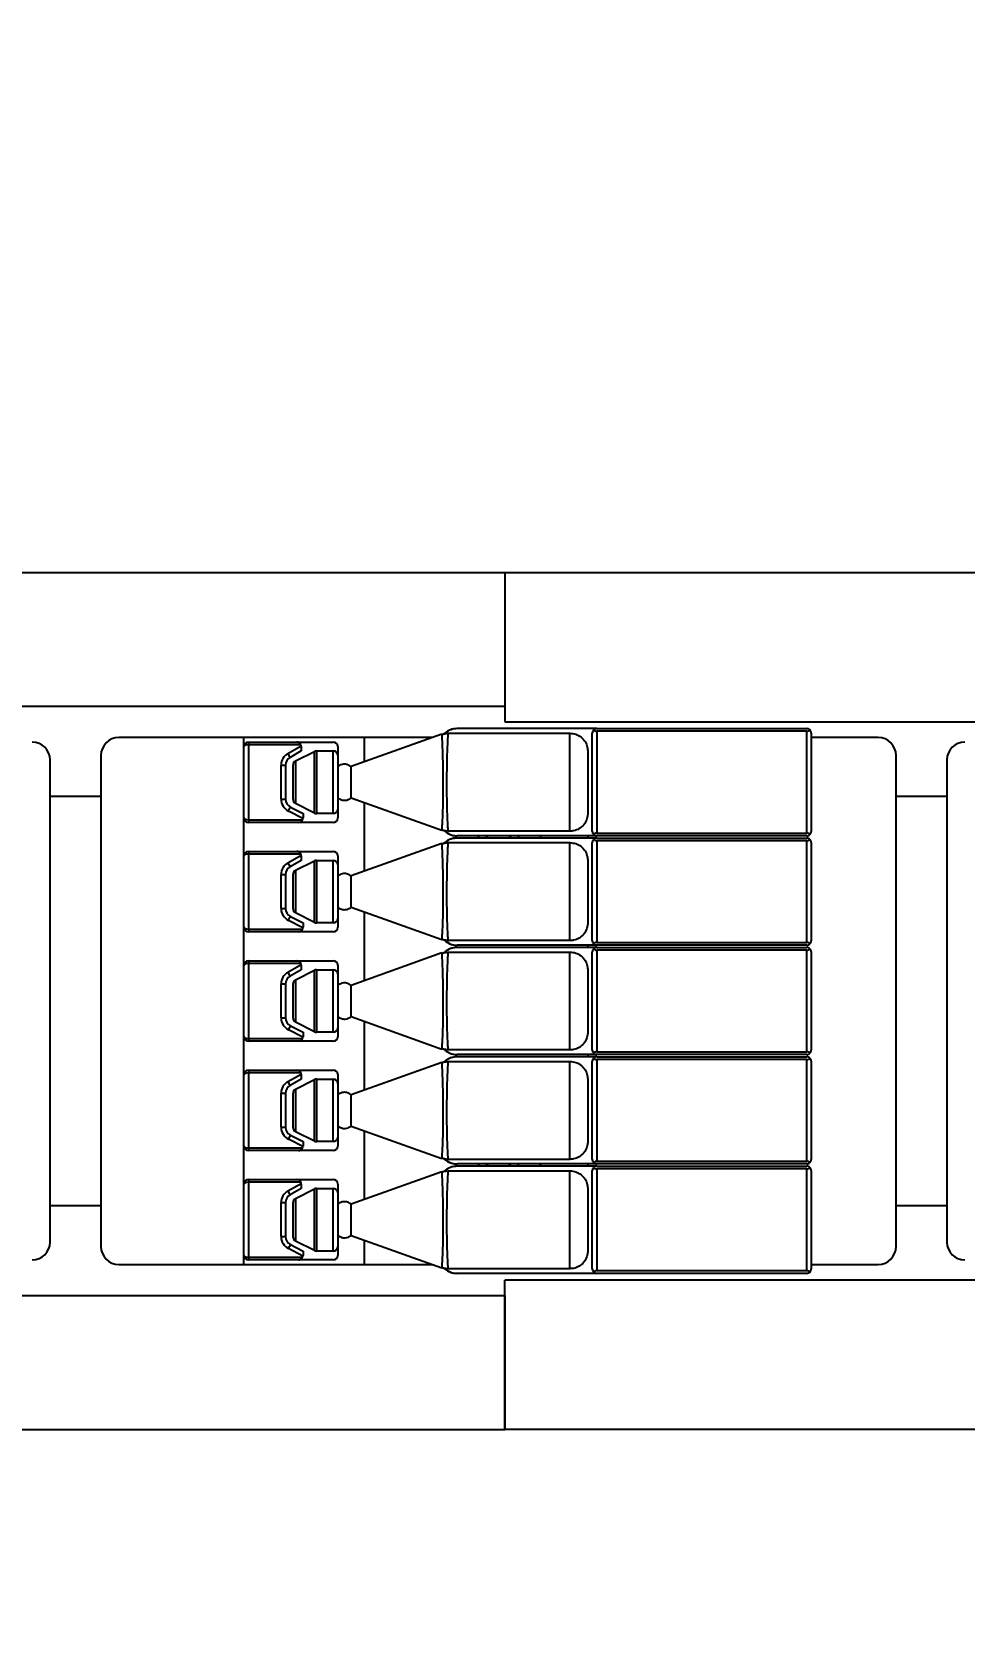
# Model space of a CAD drawing. Header units: millimetres. Extents: x 10 to 584, y 10 to 410.
# Drawn here: x 148.98 to 155.94, y 74.02 to 86.03 of the extents above; entities that cross this region are included whole.
import ezdxf

# ---------------------------------------------------------------- set-up
doc = ezdxf.new("R2010")
doc.units = ezdxf.units.MM
doc.layers.add('2', color=1, linetype='Continuous')
doc.styles.add('SLDTEXTSTYLE0', font='TXT', dxfattribs={"width": 0.7})
doc.dimstyles.new('SLDDIMSTYLE0', dxfattribs={"dimtxt": 3.5, "dimasz": 3.5, "dimexe": 0, "dimexo": 0.0625, "dimgap": 0.875, "dimtad": 1, "dimlfac": 15, "dimrnd": 1e-09, "dimzin": 12, "dimdsep": 46, "dimtxsty": 'SLDTEXTSTYLE0', "dimsah": 1, "dimcen": 0.09, "dimadec": 0, "dimazin": 3, "dimtfac": 1, "dimtofl": 0, "dimtmove": 0, "dimatfit": 3, "dimfxl": 0, "dimfrac": 2, "dimtolj": 1, "dimtzin": 12, "dimarcsym": 0})

# ---------------------------------------------------------------- blocks, each defined once
blk = doc.blocks.new('_D_4')
at = {"layer": '2', "color": 1}
for p, q in [((60.502, 83.127), (60.502, 126.127)), ((360.502, 85.627), (360.502, 126.127)), ((360.502, 125.127), (60.502, 125.127))]:
    blk.add_line(p, q, dxfattribs=at)
for points in [[(60.502, 125.127), (64.002, 124.588), (64.002, 125.665)], [(360.502, 125.127), (357.002, 125.665), (357.002, 124.588)]]:
    blk.add_solid(points, dxfattribs=at)
at = {"layer": '2', "color": 1, "insert": (204.071, 129.638), "char_height": 3.5, "attachment_point": 1, "style": 'SLDTEXTSTYLE0'}
blk.add_mtext('4500', dxfattribs=at)
blk = doc.blocks.new('_D_5')
at = {"layer": '2', "color": 1}
for p, q in [((167.935, 97.06), (43.502, 97.06)), ((44.502, 97.06), (44.502, 62.393)), ((167.502, 62.393), (43.502, 62.393))]:
    blk.add_line(p, q, dxfattribs=at)
for points in [[(44.502, 97.06), (43.963, 93.56), (45.04, 93.56)], [(44.502, 62.393), (45.04, 65.893), (43.963, 65.893)]]:
    blk.add_solid(points, dxfattribs=at)
at = {"layer": '2', "color": 1, "insert": (39.99, 75.359), "char_height": 3.5, "attachment_point": 1, "rotation": 90, "style": 'SLDTEXTSTYLE0'}
blk.add_mtext('520', dxfattribs=at)

msp = doc.modelspace()

# ---------------------------------------------------------------- linework, layer by layer
at = {"color": 7, "linetype": 'Continuous', "lineweight": 25}
for p, q in [((119.69659, 81.99332), (152.50182, 81.99332)), ((152.50182, 81.99332), (152.50182, 80.99332)), ((152.50182, 81.99332), (152.50182, 80.87665)), ((152.50182, 81.99332), (160.69055, 81.99332)), ((119.69659, 80.99332), (152.50182, 80.99332)), ((152.03328, 80.78535), (151.35561, 80.54332)), ((152.03373, 80.78422), (152.07886, 80.79214)), ((152.03373, 80.78422), (152.05561, 80.79214)), ((152.05561, 80.79332), (152.05561, 80.79214)), ((152.07886, 80.79214), (152.98894, 80.79214)), ((153.18894, 80.82665), (152.14679, 80.82665)), ((152.50182, 80.87665), (160.89055, 80.87665)), ((153.15561, 80.05998), (153.15561, 80.79332)), ((153.18894, 80.82665), (154.7556, 80.82665)), ((153.18894, 80.80665), (153.18894, 80.04665)), ((154.7556, 80.80665), (153.18894, 80.80665)), ((154.7556, 80.04665), (154.7556, 80.80665)), ((154.78894, 80.79332), (154.78894, 80.05998)), ((150.5556, 80.75998), (149.62227, 80.75998)), ((150.5556, 76.82665), (150.5556, 80.75998)), ((151.4556, 80.75998), (150.5556, 80.75998)), ((150.58893, 80.72665), (150.58893, 80.70665)), ((150.58893, 80.72665), (150.95036, 80.72665)), ((150.58893, 80.70665), (150.58893, 80.14665)), ((150.98091, 80.70665), (150.58893, 80.70665)), ((150.88368, 80.64147), (150.98334, 80.69813)), ((150.95036, 80.72665), (151.22227, 80.72665)), ((150.98369, 80.69332), (150.98334, 80.69813)), ((150.98369, 80.69332), (150.98369, 80.65998)), ((151.2556, 80.69332), (151.2556, 80.62665)), ((151.4556, 80.57903), (151.4556, 80.75998)), ((151.96227, 80.75998), (151.4556, 80.75998)), ((155.28894, 80.75998), (154.78894, 80.75998)), ((149.10894, 76.99332), (149.10894, 80.59332)), ((149.48894, 80.62665), (149.48894, 76.95998)), ((150.83311, 80.30075), (150.83311, 80.55453)), ((150.83311, 80.55453), (150.86644, 80.55453)), ((150.86644, 80.55453), (150.86644, 80.30075)), ((150.98369, 80.65998), (150.90015, 80.61249)), ((150.92228, 80.29725), (150.92228, 80.55605)), ((150.9407, 80.58586), (151.0819, 80.65647)), ((150.9407, 80.58586), (150.9407, 80.26744)), ((151.0819, 80.19684), (151.0819, 80.65647)), ((151.09681, 80.65998), (151.09681, 80.19332)), ((151.09681, 80.65998), (151.22227, 80.65998)), ((151.22227, 80.19332), (151.22227, 80.65998)), ((151.2556, 80.62665), (151.2556, 80.22665)), ((155.42228, 76.95998), (155.42228, 80.62665)), ((155.80227, 80.59332), (155.80227, 76.99332)), ((149.10894, 80.32332), (149.48894, 80.32332)), ((150.83311, 80.30075), (150.86644, 80.30075)), ((151.35561, 80.30998), (152.03328, 80.06796)), ((155.42228, 80.32332), (155.80227, 80.32332)), ((150.99646, 80.15599), (150.88755, 80.21174)), ((150.90273, 80.24141), (150.99669, 80.19332)), ((151.0819, 80.19684), (150.9407, 80.26744)), ((150.99669, 80.19332), (150.99669, 80.15998)), ((151.22227, 80.19332), (151.09681, 80.19332)), ((151.2556, 80.22665), (151.2556, 80.15998)), ((151.4556, 79.76236), (151.4556, 80.27427)), ((150.58893, 80.14665), (150.99391, 80.14665)), ((150.58893, 80.14665), (150.58893, 80.12665)), ((150.96336, 80.12665), (150.58893, 80.12665)), ((151.22227, 80.12665), (150.96336, 80.12665)), ((150.99646, 80.15599), (150.99669, 80.15998)), ((152.07873, 80.06116), (152.03382, 80.06899)), ((152.05561, 80.06116), (152.03382, 80.06899)), ((152.98894, 80.06116), (152.07873, 80.06116)), ((152.03328, 79.96868), (151.35561, 79.72665)), ((152.03373, 79.96755), (152.07886, 79.97547)), ((152.03373, 79.96755), (152.05561, 79.97547)), ((152.05561, 79.97665), (152.05561, 79.97547)), ((152.07886, 79.97547), (152.98894, 79.97547)), ((152.13758, 80.02679), (152.14335, 80.00998)), ((153.18894, 80.02665), (152.14679, 80.02665)), ((153.18894, 80.00999), (152.14679, 80.00999)), ((152.30195, 80.02665), (152.31419, 80.00999)), ((152.35763, 80.02665), (152.37822, 80.00999)), ((152.53299, 80.00999), (152.55358, 80.02665)), ((152.59702, 80.00999), (152.60926, 80.02665)), ((152.76786, 80.00999), (152.77359, 80.02665)), ((153.12228, 80.02665), (153.12228, 80.00999)), ((153.15561, 79.24332), (153.15561, 79.97665)), ((153.18894, 80.04665), (154.7556, 80.04665)), ((154.7556, 80.02665), (153.18894, 80.02665)), ((153.18894, 80.00999), (154.7556, 80.00999)), ((154.7556, 79.98998), (153.18894, 79.98998)), ((153.18894, 79.98998), (153.18894, 79.22998)), ((154.7556, 79.22998), (154.7556, 79.98998)), ((154.78894, 79.97665), (154.78894, 79.24332)), ((150.58893, 79.90999), (150.58893, 79.88999)), ((150.58893, 79.90999), (150.95036, 79.90999)), ((150.98091, 79.88999), (150.58893, 79.88999)), ((150.58893, 79.88999), (150.58893, 79.32998)), ((150.88368, 79.8248), (150.98334, 79.88146)), ((150.88368, 79.8248), (150.90015, 79.79582)), ((150.98369, 79.84332), (150.90015, 79.79582)), ((150.9407, 79.7692), (151.0819, 79.8398)), ((150.95036, 79.90999), (151.22227, 79.90999)), ((150.98369, 79.87665), (150.98334, 79.88146)), ((150.98369, 79.87665), (150.98369, 79.84332)), ((151.0819, 79.38017), (151.0819, 79.8398)), ((151.09681, 79.84332), (151.09681, 79.37665)), ((151.09681, 79.84332), (151.22227, 79.84332)), ((151.22227, 79.37665), (151.22227, 79.84332)), ((151.2556, 79.87665), (151.2556, 79.80998)), ((150.83311, 79.48409), (150.83311, 79.73787)), ((150.83311, 79.73787), (150.86644, 79.73787)), ((150.86644, 79.73787), (150.86644, 79.48409)), ((150.92228, 79.48059), (150.92228, 79.73938)), ((150.9407, 79.7692), (150.9407, 79.45077)), ((151.2556, 79.80998), (151.2556, 79.40999)), ((150.83311, 79.48409), (150.86644, 79.48409)), ((151.35561, 79.49332), (152.03328, 79.25129)), ((150.99646, 79.33933), (150.88755, 79.39507)), ((150.90273, 79.42474), (150.99669, 79.37665)), ((151.0819, 79.38017), (150.9407, 79.45077)), ((150.99646, 79.33933), (150.99669, 79.34332)), ((150.99669, 79.37665), (150.99669, 79.34332)), ((151.22227, 79.37665), (151.09681, 79.37665)), ((151.2556, 79.40999), (151.2556, 79.34332)), ((151.4556, 78.9457), (151.4556, 79.4576)), ((150.58893, 79.32998), (150.99391, 79.32998)), ((150.58893, 79.32998), (150.58893, 79.30999)), ((150.96336, 79.30999), (150.58893, 79.30999)), ((151.22227, 79.30999), (150.96336, 79.30999)), ((152.07873, 79.24449), (152.03382, 79.25233)), ((152.05561, 79.24449), (152.03382, 79.25233)), ((152.98894, 79.24449), (152.07873, 79.24449)), ((153.18894, 79.22998), (154.7556, 79.22998)), ((152.03328, 79.15201), (151.35561, 78.90998)), ((152.03373, 79.15088), (152.07886, 79.15881)), ((152.03373, 79.15088), (152.05561, 79.15881)), ((152.05561, 79.15998), (152.05561, 79.15881)), ((152.07886, 79.15881), (152.98894, 79.15881)), ((153.18894, 79.20998), (152.14679, 79.20998)), ((153.18894, 79.19332), (152.14679, 79.19332)), ((153.12228, 79.20998), (153.12228, 79.19332)), ((153.15561, 78.42665), (153.15561, 79.15998)), ((154.7556, 79.20998), (153.18894, 79.20998)), ((153.18894, 79.19332), (154.7556, 79.19332)), ((153.18894, 79.17332), (153.18894, 78.41332)), ((154.7556, 79.17332), (153.18894, 79.17332)), ((154.7556, 78.41332), (154.7556, 79.17332)), ((154.78894, 79.15998), (154.78894, 78.42665)), ((150.58893, 79.09332), (150.58893, 79.07332)), ((150.58893, 79.09332), (150.95036, 79.09332)), ((150.98091, 79.07332), (150.58893, 79.07332)), ((150.58893, 79.07332), (150.58893, 78.51332)), ((150.88368, 79.00813), (150.98334, 79.0648)), ((150.98369, 79.02665), (150.90015, 78.97916)), ((150.9407, 78.95253), (151.0819, 79.02313)), ((150.95036, 79.09332), (151.22227, 79.09332)), ((150.98369, 79.05998), (150.98334, 79.0648)), ((150.98369, 79.05998), (150.98369, 79.02665)), ((151.0819, 78.5635), (151.0819, 79.02313)), ((151.09681, 79.02665), (151.09681, 78.55998)), ((151.09681, 79.02665), (151.22227, 79.02665)), ((151.22227, 78.55998), (151.22227, 79.02665)), ((151.2556, 79.05998), (151.2556, 78.99332)), ((151.2556, 78.99332), (151.2556, 78.59332)), ((150.83311, 78.66742), (150.83311, 78.9212)), ((150.83311, 78.9212), (150.86644, 78.9212)), ((150.86644, 78.9212), (150.86644, 78.66742)), ((150.92228, 78.66392), (150.92228, 78.92272)), ((150.9407, 78.95253), (150.9407, 78.6341)), ((150.83311, 78.66742), (150.86644, 78.66742)), ((151.0819, 78.5635), (150.9407, 78.6341)), ((151.35561, 78.67665), (152.03328, 78.43462)), ((151.4556, 78.12903), (151.4556, 78.64093)), ((150.58893, 78.51332), (150.99391, 78.51332)), ((150.58893, 78.51332), (150.58893, 78.49332)), ((150.99646, 78.52266), (150.88755, 78.5784)), ((150.90273, 78.60808), (150.99669, 78.55998)), ((150.99646, 78.52266), (150.99669, 78.52665)), ((150.99669, 78.55998), (150.99669, 78.52665)), ((151.22227, 78.55998), (151.09681, 78.55998)), ((151.2556, 78.59332), (151.2556, 78.52665)), ((150.96336, 78.49332), (150.58893, 78.49332)), ((151.22227, 78.49332), (150.96336, 78.49332)), ((152.07873, 78.42782), (152.03382, 78.43566)), ((152.05561, 78.42782), (152.03382, 78.43566)), ((152.98894, 78.42782), (152.07873, 78.42782)), ((153.18894, 78.39332), (152.14679, 78.39332)), ((153.12228, 78.39332), (153.12228, 78.37665)), ((153.18894, 78.41332), (154.7556, 78.41332)), ((154.7556, 78.39332), (153.18894, 78.39332)), ((150.58893, 78.27665), (150.58893, 78.25665)), ((150.58893, 78.27665), (150.95036, 78.27665)), ((150.95036, 78.27665), (151.22227, 78.27665)), ((152.03328, 78.33535), (151.35561, 78.09332)), ((152.03373, 78.33422), (152.07886, 78.34214)), ((152.03373, 78.33422), (152.05561, 78.34214)), ((152.05561, 78.34332), (152.05561, 78.34214)), ((152.07886, 78.34214), (152.98894, 78.34214)), ((153.18894, 78.37665), (152.14679, 78.37665)), ((153.15561, 77.60999), (153.15561, 78.34332)), ((153.18894, 78.37665), (154.7556, 78.37665)), ((153.18894, 78.35665), (153.18894, 77.59665)), ((154.7556, 78.35665), (153.18894, 78.35665)), ((154.7556, 77.59665), (154.7556, 78.35665)), ((154.78894, 78.34332), (154.78894, 77.60999)), ((150.98091, 78.25665), (150.58893, 78.25665)), ((150.58893, 78.25665), (150.58893, 77.69665)), ((150.88368, 78.19146), (150.98334, 78.24813)), ((150.98369, 78.20999), (150.90015, 78.16249)), ((150.9407, 78.13586), (151.0819, 78.20646)), ((150.98369, 78.24332), (150.98334, 78.24813)), ((150.98369, 78.24332), (150.98369, 78.20999)), ((151.0819, 77.74684), (151.0819, 78.20646)), ((151.09681, 78.20999), (151.09681, 77.74332)), ((151.09681, 78.20999), (151.22227, 78.20999)), ((151.22227, 77.74332), (151.22227, 78.20999)), ((151.2556, 78.24332), (151.2556, 78.17665)), ((151.2556, 78.17665), (151.2556, 77.77665)), ((150.83311, 77.85076), (150.83311, 78.10453)), ((150.83311, 78.10453), (150.86644, 78.10453)), ((150.86644, 78.10453), (150.86644, 77.85076)), ((150.92228, 77.84725), (150.92228, 78.10605)), ((150.9407, 78.13586), (150.9407, 77.81744)), ((150.83311, 77.85076), (150.86644, 77.85076)), ((150.90273, 77.79141), (150.99669, 77.74332)), ((151.0819, 77.74684), (150.9407, 77.81744)), ((151.35561, 77.85998), (152.03328, 77.61796)), ((151.4556, 77.31236), (151.4556, 77.82427)), ((150.58893, 77.69665), (150.99391, 77.69665)), ((150.58893, 77.69665), (150.58893, 77.67665)), ((150.96336, 77.67665), (150.58893, 77.67665)), ((150.99646, 77.706), (150.88755, 77.76173)), ((151.22227, 77.67665), (150.96336, 77.67665)), ((150.99646, 77.706), (150.99669, 77.70999)), ((150.99669, 77.74332), (150.99669, 77.70999)), ((151.22227, 77.74332), (151.09681, 77.74332)), ((151.2556, 77.77665), (151.2556, 77.70999)), ((152.07873, 77.61116), (152.03382, 77.619)), ((152.05561, 77.61116), (152.03382, 77.619)), ((152.98894, 77.61116), (152.07873, 77.61116)), ((153.18894, 77.57665), (152.14679, 77.57665)), ((153.18894, 77.55998), (152.14679, 77.55998)), ((152.37822, 77.57665), (152.35763, 77.55998)), ((152.55358, 77.55998), (152.53299, 77.57665)), ((153.12228, 77.57665), (153.12228, 77.55998)), ((153.18894, 77.59665), (154.7556, 77.59665)), ((154.7556, 77.57665), (153.18894, 77.57665)), ((153.18894, 77.55998), (154.7556, 77.55998)), ((154.7556, 77.53999), (153.18894, 77.53999)), ((153.18894, 77.53999), (153.18894, 76.77998)), ((154.7556, 76.77998), (154.7556, 77.53999)), ((150.58893, 77.45998), (150.58893, 77.43998)), ((150.58893, 77.45998), (150.95036, 77.45998)), ((150.98091, 77.43998), (150.58893, 77.43998)), ((150.58893, 77.43998), (150.58893, 76.87998)), ((150.88368, 77.3748), (150.98334, 77.43146)), ((150.95036, 77.45998), (151.22227, 77.45998)), ((150.98369, 77.42665), (150.98334, 77.43146)), ((150.98369, 77.42665), (150.98369, 77.39332)), ((151.2556, 77.42665), (151.2556, 77.35998)), ((152.03328, 77.51868), (151.35561, 77.27665)), ((152.03373, 77.51755), (152.07886, 77.52548)), ((152.03373, 77.51755), (152.05561, 77.52548)), ((152.05561, 77.52665), (152.05561, 77.52548)), ((152.07886, 77.52548), (152.98894, 77.52548)), ((153.15561, 76.79332), (153.15561, 77.52665)), ((154.78894, 77.52665), (154.78894, 76.79332)), ((150.98369, 77.39332), (150.90015, 77.34582)), ((150.9407, 77.3192), (151.0819, 77.3898)), ((150.9407, 77.3192), (150.9407, 77.00077)), ((151.0819, 76.93017), (151.0819, 77.3898)), ((151.09681, 77.39332), (151.09681, 76.92665)), ((151.09681, 77.39332), (151.22227, 77.39332)), ((151.22227, 76.92665), (151.22227, 77.39332)), ((151.2556, 77.35998), (151.2556, 76.95998)), ((149.48894, 77.26332), (149.10894, 77.26332)), ((150.83311, 77.03409), (150.83311, 77.28787)), ((150.83311, 77.28787), (150.86644, 77.28787)), ((150.86644, 77.28787), (150.86644, 77.03409)), ((150.92228, 77.03058), (150.92228, 77.28938)), ((155.80227, 77.26332), (155.42228, 77.26332)), ((150.83311, 77.03409), (150.86644, 77.03409)), ((150.99646, 76.88933), (150.88755, 76.94507)), ((150.90273, 76.97474), (150.99669, 76.92665)), ((151.0819, 76.93017), (150.9407, 77.00077)), ((151.2556, 76.95998), (151.2556, 76.89332)), ((151.35561, 77.04332), (152.03328, 76.80129)), ((151.4556, 76.82665), (151.4556, 77.0076)), ((149.62227, 76.82665), (150.5556, 76.82665)), ((150.5556, 76.82665), (151.4556, 76.82665)), ((150.58893, 76.87998), (150.99391, 76.87998)), ((150.58893, 76.87998), (150.58893, 76.85998)), ((150.96336, 76.85998), (150.58893, 76.85998)), ((151.22227, 76.85998), (150.96336, 76.85998)), ((150.99646, 76.88933), (150.99669, 76.89332)), ((150.99669, 76.92665), (150.99669, 76.89332)), ((151.22227, 76.92665), (151.09681, 76.92665)), ((151.4556, 76.82665), (151.96227, 76.82665)), ((154.78894, 76.82665), (155.28894, 76.82665)), ((152.07873, 76.79449), (152.03382, 76.80233)), ((152.05561, 76.79449), (152.03382, 76.80233)), ((152.98894, 76.79449), (152.07873, 76.79449)), ((153.18894, 76.75998), (152.14679, 76.75998)), ((152.50182, 75.59332), (152.50182, 76.70998)), ((160.89055, 76.70998), (152.50182, 76.70998)), ((153.18894, 76.77998), (154.7556, 76.77998)), ((154.7556, 76.75998), (153.18894, 76.75998)), ((119.69659, 76.59332), (152.50182, 76.59332)), ((152.50182, 76.59332), (152.50182, 75.59332)), ((119.69659, 75.59332), (152.50182, 75.59332)), ((166.83516, 75.59332), (152.50182, 75.59332))]:
    msp.add_line(p, q, dxfattribs=at)
at = {"color": 7, "linetype": 'Continuous', "lineweight": 25, "flags": 128}
for points in [[(150.88755, 80.21174), (150.8905, 80.21753), (150.89335, 80.22309), (150.89599, 80.22822), (150.89827, 80.23272), (150.90017, 80.23641), (150.90158, 80.23915), (150.90244, 80.24084), (150.90273, 80.24141)], [(150.88755, 79.39507), (150.8905, 79.40086), (150.89335, 79.40643), (150.89599, 79.41156), (150.89827, 79.41605), (150.90017, 79.41974), (150.90158, 79.42248), (150.90244, 79.42417), (150.90273, 79.42474)], [(152.14335, 77.57665), (152.14152, 77.57161), (152.13758, 77.55984)], [(152.31419, 77.57665), (152.3093, 77.57047), (152.30195, 77.55998)], [(152.60926, 77.55998), (152.60191, 77.57047), (152.59702, 77.57665)], [(152.77359, 77.55998), (152.76969, 77.57161), (152.76786, 77.57665)]]:
    msp.add_lwpolyline(points, dxfattribs=at)
at = {"color": 7, "linetype": 'Continuous', "lineweight": 25}
for centre, radius, start, end in [((152.1438, 80.69332), 0.13333, 90, 131.67998), ((153.18894, 80.79332), 0.03333, 135.572996, 180), ((153.18894, 80.79332), 0.03333, 90, 135.572996), ((153.18894, 80.83998), 0.03333, 224.427004, 270), ((154.75561, 80.79332), 0.03333, 44.427004, 90), ((154.75561, 80.83998), 0.03333, 270, 315.572996), ((154.75561, 80.79332), 0.03333, 0, 44.427004), ((148.97561, 80.59332), 0.13333, 0, 90), ((149.62227, 80.62665), 0.13333, 90, 180), ((150.58894, 80.69332), 0.03333, 90, 180), ((150.95036, 80.69332), 0.03333, 23.578178, 90), ((150.95036, 80.69332), 0.03333, 8.300777, 23.578178), ((151.22227, 80.69332), 0.03333, 0, 90), ((155.28894, 80.62665), 0.13333, 0, 90), ((155.93561, 80.59332), 0.13333, 90, 180), ((150.9331, 80.55453), 0.1, 119.620414, 180), ((150.9331, 80.55453), 0.06667, 119.620414, 180), ((156.18941, 83.63709), 6.09299, 209.449218, 209.762653), ((150.95561, 80.55605), 0.03333, 116.565051, 180), ((151.09681, 80.62665), 0.03333, 90, 116.565051), ((151.22227, 80.62665), 0.03333, 0, 90), ((150.9331, 80.30075), 0.1, 180, 242.896104), ((150.9331, 80.30075), 0.06667, 180, 242.896104), ((150.95561, 80.29725), 0.03333, 180, 243.434949), ((151.09681, 80.22665), 0.03333, 243.434949, 270), ((151.22227, 80.22665), 0.03333, 270, 0), ((150.58894, 80.15998), 0.03333, 180, 270), ((150.96336, 80.15998), 0.03333, 270, 336.421822), ((150.96336, 80.15998), 0.03333, 336.421822, 353.125965), ((151.22227, 80.15998), 0.03333, 270, 0), ((152.1438, 80.15998), 0.13333, 228.273344, 270), ((152.1438, 79.87665), 0.13333, 90, 131.67998), ((153.18894, 80.05998), 0.03333, 180, 224.427004), ((153.18894, 79.97665), 0.03333, 135.572996, 180), ((153.18894, 80.01332), 0.03333, 90, 135.572996), ((153.18894, 80.05998), 0.03333, 224.427004, 270), ((153.18894, 79.97665), 0.03333, 90, 135.572996), ((153.18894, 80.02332), 0.03333, 224.427004, 270), ((154.75561, 80.01332), 0.03333, 44.427004, 90), ((154.75561, 80.05998), 0.03333, 270, 315.572996), ((154.75561, 79.97665), 0.03333, 44.427004, 90), ((154.75561, 80.02332), 0.03333, 270, 315.572996), ((154.75561, 80.05998), 0.03333, 315.572996, 0), ((154.75561, 79.97665), 0.03333, 0, 44.427004), ((150.58894, 79.87665), 0.03333, 90, 180), ((150.9331, 79.73787), 0.1, 119.620414, 180), ((150.95036, 79.87665), 0.03333, 23.578178, 90), ((150.95036, 79.87665), 0.03333, 8.300777, 23.578178), ((151.09681, 79.80998), 0.03333, 90, 116.565051), ((151.22227, 79.87665), 0.03333, 0, 90), ((151.22227, 79.80998), 0.03333, 0, 90), ((150.9331, 79.73787), 0.06667, 119.620414, 180), ((150.95561, 79.73938), 0.03333, 116.565051, 180), ((150.9331, 79.48409), 0.1, 180, 242.896104), ((150.9331, 79.48409), 0.06667, 180, 242.896104), ((150.95561, 79.48059), 0.03333, 180, 243.434949), ((150.58894, 79.34332), 0.03333, 180, 270), ((151.09681, 79.40998), 0.03333, 243.434949, 270), ((151.22227, 79.40998), 0.03333, 270, 0), ((151.22227, 79.34332), 0.03333, 270, 0), ((150.96336, 79.34332), 0.03333, 270, 336.421822), ((150.96336, 79.34332), 0.03333, 336.421822, 353.125965), ((152.1438, 79.34332), 0.13333, 228.273344, 270), ((153.18894, 79.24332), 0.03333, 180, 224.427004), ((153.18894, 79.19665), 0.03333, 90, 135.572996), ((154.75561, 79.19665), 0.03333, 44.427004, 90), ((154.75561, 79.24332), 0.03333, 315.572996, 0), ((152.1438, 79.05998), 0.13333, 90, 131.67998), ((153.18894, 79.15998), 0.03333, 135.572996, 180), ((153.18894, 79.24332), 0.03333, 224.427004, 270), ((153.18894, 79.15998), 0.03333, 90, 135.572996), ((153.18894, 79.20665), 0.03333, 224.427004, 270), ((154.75561, 79.24332), 0.03333, 270, 315.572996), ((154.75561, 79.15998), 0.03333, 44.427004, 90), ((154.75561, 79.20665), 0.03333, 270, 315.572996), ((154.75561, 79.15998), 0.03333, 0, 44.427004), ((150.58894, 79.05998), 0.03333, 90, 180), ((150.9331, 78.9212), 0.1, 119.620414, 180), ((154.22701, 80.88896), 3.83606, 209.360415, 209.858206), ((150.95036, 79.05998), 0.03333, 23.578178, 90), ((150.95036, 79.05998), 0.03333, 8.300777, 23.578178), ((151.09681, 78.99332), 0.03333, 90, 116.565051), ((151.22227, 79.05998), 0.03333, 0, 90), ((151.22227, 78.99332), 0.03333, 0, 90), ((150.9331, 78.9212), 0.06667, 119.620414, 180), ((150.95561, 78.92272), 0.03333, 116.565051, 180), ((150.9331, 78.66742), 0.1, 180, 242.896104), ((150.9331, 78.66742), 0.06667, 180, 242.896104), ((150.95561, 78.66392), 0.03333, 180, 243.434949), ((150.58894, 78.52665), 0.03333, 180, 270), ((162.9194, 72.44264), 13.50604, 152.838837, 152.98024), ((150.96336, 78.52665), 0.03333, 270, 336.421822), ((150.96336, 78.52665), 0.03333, 336.421822, 353.125965), ((151.09681, 78.59332), 0.03333, 243.434949, 270), ((151.22227, 78.59332), 0.03333, 270, 0), ((151.22227, 78.52665), 0.03333, 270, 0), ((152.1438, 78.52665), 0.13333, 228.273344, 270), ((153.18894, 78.42665), 0.03333, 180, 224.427004), ((153.18894, 78.37998), 0.03333, 90, 135.572996), ((153.18894, 78.42665), 0.03333, 224.427004, 270), ((154.75561, 78.37998), 0.03333, 44.427004, 90), ((154.75561, 78.42665), 0.03333, 270, 315.572996), ((154.75561, 78.42665), 0.03333, 315.572996, 0), ((150.58894, 78.24332), 0.03333, 90, 180), ((150.95036, 78.24332), 0.03333, 23.578178, 90), ((151.22227, 78.24332), 0.03333, 0, 90), ((152.1438, 78.24332), 0.13333, 90, 131.67998), ((153.18894, 78.34332), 0.03333, 135.572996, 180), ((153.18894, 78.34332), 0.03333, 90, 135.572996), ((153.18894, 78.38998), 0.03333, 224.427004, 270), ((154.75561, 78.34332), 0.03333, 44.427004, 90), ((154.75561, 78.38998), 0.03333, 270, 315.572996), ((154.75561, 78.34332), 0.03333, 0, 44.427004), ((150.9331, 78.10453), 0.1, 119.620414, 180), ((150.9331, 78.10453), 0.06667, 119.620414, 180), ((156.46016, 81.34138), 6.40461, 209.460234, 209.758387), ((150.95036, 78.24332), 0.03333, 8.300777, 23.578178), ((151.09681, 78.17665), 0.03333, 90, 116.565051), ((151.22227, 78.17665), 0.03333, 0, 90), ((150.95561, 78.10605), 0.03333, 116.565051, 180), ((150.9331, 77.85075), 0.1, 180, 242.896104), ((150.9331, 77.85075), 0.06667, 180, 242.896104), ((162.9194, 71.62597), 13.50604, 152.838837, 152.98024), ((150.95561, 77.84725), 0.03333, 180, 243.434949), ((150.58894, 77.70998), 0.03333, 180, 270), ((150.96336, 77.70998), 0.03333, 270, 336.421822), ((150.96336, 77.70998), 0.03333, 336.421822, 353.125965), ((151.09681, 77.77665), 0.03333, 243.434949, 270), ((151.22227, 77.77665), 0.03333, 270, 0), ((151.22227, 77.70998), 0.03333, 270, 0), ((152.1438, 77.70998), 0.13333, 228.273344, 270), ((152.1438, 77.42665), 0.13333, 90, 131.67998), ((153.18894, 77.60998), 0.03333, 180, 224.427004), ((153.18894, 77.52665), 0.03333, 135.572996, 180), ((153.18894, 77.56332), 0.03333, 90, 135.572996), ((153.18894, 77.60998), 0.03333, 224.427004, 270), ((153.18894, 77.52665), 0.03333, 90, 135.572996), ((153.18894, 77.57332), 0.03333, 224.427004, 270), ((154.75561, 77.56332), 0.03333, 44.427004, 90), ((154.75561, 77.60998), 0.03333, 270, 315.572996), ((154.75561, 77.52665), 0.03333, 44.427004, 90), ((154.75561, 77.57332), 0.03333, 270, 315.572996), ((154.75561, 77.60998), 0.03333, 315.572996, 0), ((154.75561, 77.52665), 0.03333, 0, 44.427004), ((150.58894, 77.42665), 0.03333, 90, 180), ((150.95036, 77.42665), 0.03333, 23.578178, 90), ((150.95036, 77.42665), 0.03333, 8.300777, 23.578178), ((151.22227, 77.42665), 0.03333, 0, 90), ((150.9331, 77.28787), 0.1, 119.620414, 180), ((150.9331, 77.28787), 0.06667, 119.620414, 180), ((156.46016, 80.52471), 6.40461, 209.460234, 209.758387), ((150.95561, 77.28938), 0.03333, 116.565051, 180), ((151.09681, 77.35998), 0.03333, 90, 116.565051), ((151.22227, 77.35998), 0.03333, 0, 90), ((148.97561, 76.99332), 0.13333, 270, 0), ((149.62227, 76.95998), 0.13333, 180, 270), ((150.9331, 77.03409), 0.1, 180, 242.896104), ((150.9331, 77.03409), 0.06667, 180, 242.896104), ((164.80419, 69.84425), 15.62353, 152.845315, 152.96754), ((150.95561, 77.03059), 0.03333, 180, 243.434949), ((151.22227, 76.95998), 0.03333, 270, 0), ((155.28894, 76.95998), 0.13333, 270, 0), ((155.93561, 76.99332), 0.13333, 180, 270), ((150.58894, 76.89332), 0.03333, 180, 270), ((150.96336, 76.89332), 0.03333, 270, 336.421822), ((150.96336, 76.89332), 0.03333, 336.421822, 353.125965), ((151.09681, 76.95998), 0.03333, 243.434949, 270), ((151.22227, 76.89332), 0.03333, 270, 0), ((152.1438, 76.89332), 0.13333, 228.273344, 270), ((153.18894, 76.79332), 0.03333, 180, 224.427004), ((153.18894, 76.74665), 0.03333, 90, 135.572996), ((153.18894, 76.79332), 0.03333, 224.427004, 270), ((154.75561, 76.74665), 0.03333, 44.427004, 90), ((154.75561, 76.79332), 0.03333, 270, 315.572996), ((154.75561, 76.79332), 0.03333, 315.572996, 0)]:
    msp.add_arc(centre, radius, start, end, dxfattribs=at)
for centre, start_param, end_param in [((150.58894, 80.69284), 1.57079633, 3.14159265), ((150.58894, 80.16046), 3.14159265, 4.71238898), ((150.58894, 79.87618), 1.57079633, 3.14159265), ((150.58894, 79.34379), 3.14159265, 4.71238898), ((150.58894, 79.05951), 1.57079633, 3.14159265), ((150.58894, 78.52712), 3.14159265, 4.71238898), ((150.58894, 78.24284), 1.57079633, 3.14159265), ((150.58894, 77.71046), 3.14159265, 4.71238898), ((150.58894, 77.42618), 1.57079633, 3.14159265), ((150.58894, 76.89379), 3.14159265, 4.71238898)]:
    msp.add_ellipse(centre, major_axis=(0.03333, 0), ratio=0.41421356, start_param=start_param, end_param=end_param, dxfattribs=at)
for points, knots in [([(152.03382, 80.06899), (152.03398, 80.07091), (152.03444, 80.07637), (152.03656, 80.10457), (152.03979, 80.16795), (152.04259, 80.27866), (152.04351, 80.43259), (152.04207, 80.57062), (152.03922, 80.67888), (152.03655, 80.73793), (152.03431, 80.77406), (152.03392, 80.78076), (152.03373, 80.78422)], [0, 0, 0, 0, 0.036557232, 0.10409845, 0.19437082, 0.324574077, 0.500394413, 0.69613387, 0.770877473, 0.892504963, 0.944414284, 1, 1, 1, 1]), ([(152.14679, 80.82665), (152.13135, 80.82519), (152.10045, 80.82227), (152.07071, 80.80526), (152.05735, 80.79365), (152.05561, 80.79214)], [0, 0, 0, 0, 0.46481079, 0.9302403, 1, 1, 1, 1]), ([(152.07886, 80.79214), (152.07886, 80.79207), (152.07877, 80.78974), (152.07795, 80.77922), (152.0753, 80.74056), (152.0724, 80.67959), (152.06941, 80.57066), (152.06792, 80.43253), (152.06886, 80.27858), (152.07176, 80.16742), (152.07521, 80.10222), (152.07784, 80.0702), (152.07848, 80.0637), (152.07873, 80.06116)], [0, 0, 0, 0, 0.00181635, 0.06235308, 0.11436751, 0.23395881, 0.30737881, 0.49988456, 0.67277098, 0.800547, 0.88893254, 0.95648206, 1, 1, 1, 1]), ([(152.98894, 80.06116), (152.98894, 80.06417), (152.98894, 80.07139), (152.98894, 80.10668), (152.98894, 80.17576), (152.98894, 80.28653), (152.98894, 80.43601), (152.98894, 80.57293), (152.98894, 80.68278), (152.98894, 80.74352), (152.98894, 80.78091), (152.98894, 80.78825), (152.98894, 80.79214)], [0, 0, 0, 0, 0.04914691, 0.11785059, 0.2091873, 0.34216799, 0.50013041, 0.68873438, 0.77774187, 0.8884973, 0.9407933, 1, 1, 1, 1]), ([(152.98894, 80.79214), (153.00383, 80.79068), (153.03362, 80.78775), (153.07333, 80.7649), (153.10338, 80.73123), (153.11993, 80.69251), (153.12157, 80.66626), (153.12228, 80.65496)], [0, 0, 0, 0, 0.20977861, 0.41955474, 0.62952896, 0.84038177, 1, 1, 1, 1]), ([(151.35561, 80.54332), (151.34667, 80.549), (151.32973, 80.55979), (151.3015, 80.56296), (151.27639, 80.55666), (151.26279, 80.54793), (151.2556, 80.54332)], [0, 0, 0, 0, 0.29160031, 0.55272412, 0.76368933, 1, 1, 1, 1]), ([(151.35561, 80.30998), (151.35561, 80.31174), (151.35561, 80.31525), (151.35561, 80.34223), (151.35561, 80.38078), (151.35561, 80.42669), (151.35561, 80.47236), (151.35561, 80.51164), (151.35561, 80.53595), (151.35561, 80.54611), (151.35561, 80.54331), (151.35561, 80.5433)], [0, 0, 0, 0, 0.12497057, 0.24993828, 0.37491696, 0.49988057, 0.62485488, 0.74982449, 0.87479221, 0.99976277, 1, 1, 1, 1]), ([(153.12228, 80.65496), (153.12228, 80.65212), (153.12228, 80.63994), (153.12228, 80.60498), (153.12228, 80.53258), (153.12228, 80.43326), (153.12228, 80.32559), (153.12228, 80.25212), (153.12228, 80.21278), (153.12228, 80.20168), (153.12228, 80.19834)], [0, 0, 0, 0, 0.0328856, 0.14100661, 0.24831411, 0.49983497, 0.71199732, 0.87354837, 0.96199743, 1, 1, 1, 1]), ([(151.2556, 80.30998), (151.26469, 80.3043), (151.28184, 80.29358), (151.31014, 80.29033), (151.33515, 80.2966), (151.34855, 80.30537), (151.35561, 80.30998)], [0, 0, 0, 0, 0.29510841, 0.5571114, 0.76663695, 1, 1, 1, 1]), ([(153.12228, 80.19834), (153.12086, 80.1824), (153.11804, 80.15048), (153.09397, 80.10859), (153.05888, 80.0782), (153.02184, 80.06316), (152.99794, 80.06171), (152.98894, 80.06116)], [0, 0, 0, 0, 0.22430216, 0.44925569, 0.66221075, 0.87271479, 1, 1, 1, 1]), ([(152.05561, 80.06116), (152.06787, 80.05217), (152.09239, 80.0342), (152.12584, 80.02708), (152.14384, 80.02671), (152.14679, 80.02665)], [0, 0, 0, 0, 0.455466298, 0.910715786, 1, 1, 1, 1]), ([(152.03382, 79.25233), (152.03398, 79.25425), (152.03444, 79.25971), (152.03656, 79.28791), (152.03979, 79.35129), (152.04259, 79.46199), (152.04351, 79.61592), (152.04207, 79.75395), (152.03922, 79.86221), (152.03655, 79.92127), (152.03431, 79.95739), (152.03392, 79.96409), (152.03373, 79.96755)], [0, 0, 0, 0, 0.036557232, 0.10409845, 0.19437082, 0.324574077, 0.500394413, 0.69613387, 0.770877473, 0.892504963, 0.944414284, 1, 1, 1, 1]), ([(152.14679, 80.00999), (152.13135, 80.00853), (152.10045, 80.00561), (152.07071, 79.98859), (152.05735, 79.97699), (152.05561, 79.97547)], [0, 0, 0, 0, 0.46481432, 0.93024076, 1, 1, 1, 1]), ([(152.07886, 79.97547), (152.07886, 79.97541), (152.07877, 79.97308), (152.07795, 79.96255), (152.0753, 79.9239), (152.0724, 79.86292), (152.06941, 79.754), (152.06792, 79.61587), (152.06886, 79.46191), (152.07176, 79.35075), (152.07521, 79.28555), (152.07784, 79.25353), (152.07848, 79.24704), (152.07873, 79.24449)], [0, 0, 0, 0, 0.00181635, 0.06235308, 0.11436751, 0.23395881, 0.30737881, 0.49988456, 0.67277098, 0.800547, 0.88893254, 0.95648206, 1, 1, 1, 1]), ([(152.98894, 79.24449), (152.98894, 79.2475), (152.98894, 79.25472), (152.98894, 79.29002), (152.98894, 79.3591), (152.98894, 79.46986), (152.98894, 79.61935), (152.98894, 79.75627), (152.98894, 79.86611), (152.98894, 79.92685), (152.98894, 79.96424), (152.98894, 79.97158), (152.98894, 79.97547)], [0, 0, 0, 0, 0.04914686, 0.11785047, 0.20918709, 0.34216763, 0.50012989, 0.68873366, 0.77774106, 0.88849638, 0.94079451, 1, 1, 1, 1]), ([(152.98894, 79.97547), (153.00383, 79.97401), (153.03362, 79.97108), (153.07333, 79.94823), (153.10338, 79.91456), (153.11993, 79.87584), (153.12157, 79.8496), (153.12228, 79.83829)], [0, 0, 0, 0, 0.20977861, 0.41955474, 0.62952896, 0.84038177, 1, 1, 1, 1]), ([(153.12228, 79.83829), (153.12228, 79.83545), (153.12228, 79.82327), (153.12228, 79.78832), (153.12228, 79.71591), (153.12228, 79.61659), (153.12228, 79.50893), (153.12228, 79.43546), (153.12228, 79.39611), (153.12228, 79.38501), (153.12228, 79.38168)], [0, 0, 0, 0, 0.0328856, 0.14100661, 0.24831411, 0.49983497, 0.71199732, 0.87354837, 0.96199743, 1, 1, 1, 1]), ([(151.35561, 79.72665), (151.34667, 79.73234), (151.32973, 79.74312), (151.3015, 79.74629), (151.27639, 79.73999), (151.26279, 79.73126), (151.2556, 79.72665)], [0, 0, 0, 0, 0.29160031, 0.55272412, 0.76368933, 1, 1, 1, 1]), ([(151.35561, 79.49332), (151.35561, 79.49507), (151.35561, 79.49858), (151.35561, 79.52556), (151.35561, 79.56411), (151.35561, 79.61002), (151.35561, 79.6557), (151.35561, 79.69497), (151.35561, 79.71928), (151.35561, 79.72944), (151.35561, 79.72664), (151.35561, 79.72663)], [0, 0, 0, 0, 0.12497094, 0.24994509, 0.37491508, 0.49987907, 0.62485376, 0.74982374, 0.87479183, 0.99976277, 1, 1, 1, 1]), ([(151.2556, 79.49332), (151.26469, 79.48763), (151.28184, 79.47691), (151.31014, 79.47366), (151.33515, 79.47994), (151.34855, 79.4887), (151.35561, 79.49332)], [0, 0, 0, 0, 0.29510841, 0.5571114, 0.76663695, 1, 1, 1, 1]), ([(153.12228, 79.38168), (153.12086, 79.36574), (153.11804, 79.33381), (153.09397, 79.29193), (153.05888, 79.26154), (153.02184, 79.2465), (152.99794, 79.24504), (152.98894, 79.24449)], [0, 0, 0, 0, 0.22430216, 0.44925569, 0.66221075, 0.87271479, 1, 1, 1, 1]), ([(152.05561, 79.24449), (152.06787, 79.2355), (152.09239, 79.21753), (152.12584, 79.21041), (152.14384, 79.21004), (152.14679, 79.20998)], [0, 0, 0, 0, 0.455466298, 0.910715786, 1, 1, 1, 1]), ([(152.03382, 78.43566), (152.03398, 78.43758), (152.03444, 78.44304), (152.03656, 78.47124), (152.03979, 78.53462), (152.04259, 78.64532), (152.04351, 78.79926), (152.04207, 78.93728), (152.03922, 79.04555), (152.03655, 79.1046), (152.03431, 79.14073), (152.03392, 79.14742), (152.03373, 79.15088)], [0, 0, 0, 0, 0.03655637, 0.10409765, 0.1943701, 0.32457347, 0.50039397, 0.6961336, 0.77087727, 0.89250487, 0.94441423, 1, 1, 1, 1]), ([(152.14679, 79.19332), (152.13135, 79.19186), (152.10045, 79.18894), (152.07071, 79.17192), (152.05735, 79.16032), (152.05561, 79.15881)], [0, 0, 0, 0, 0.46481432, 0.93024076, 1, 1, 1, 1]), ([(152.07886, 79.15881), (152.07886, 79.15874), (152.07877, 79.15641), (152.07795, 79.14588), (152.0753, 79.10723), (152.0724, 79.04625), (152.06941, 78.93733), (152.06792, 78.7992), (152.06886, 78.64525), (152.07176, 78.53409), (152.07521, 78.46888), (152.07784, 78.43686), (152.07848, 78.43037), (152.07873, 78.42782)], [0, 0, 0, 0, 0.00181635, 0.06235308, 0.11436751, 0.23395881, 0.30737881, 0.49988036, 0.67277098, 0.800547, 0.88893254, 0.95648206, 1, 1, 1, 1]), ([(152.98894, 78.42782), (152.98894, 78.43084), (152.98894, 78.43806), (152.98894, 78.47335), (152.98894, 78.54243), (152.98894, 78.6532), (152.98894, 78.80268), (152.98894, 78.9396), (152.98894, 79.04944), (152.98894, 79.11019), (152.98894, 79.14758), (152.98894, 79.15491), (152.98894, 79.15881)], [0, 0, 0, 0, 0.049147955, 0.117851639, 0.209185212, 0.342165907, 0.500128338, 0.688732323, 0.777739821, 0.888498438, 0.940794445, 1, 1, 1, 1]), ([(152.98894, 79.15881), (153.00383, 79.15734), (153.03362, 79.15441), (153.07333, 79.13156), (153.10338, 79.09789), (153.11993, 79.05917), (153.12157, 79.03293), (153.12228, 79.02162)], [0, 0, 0, 0, 0.20977861, 0.41955474, 0.62952896, 0.84038177, 1, 1, 1, 1]), ([(153.12228, 79.02162), (153.12228, 79.01878), (153.12228, 79.00661), (153.12228, 78.97165), (153.12228, 78.89925), (153.12228, 78.79992), (153.12228, 78.69226), (153.12228, 78.61879), (153.12228, 78.57945), (153.12228, 78.56835), (153.12228, 78.56501)], [0, 0, 0, 0, 0.03288149, 0.14100819, 0.24831557, 0.49983615, 0.71199063, 0.87354851, 0.96199748, 1, 1, 1, 1]), ([(151.35561, 78.90998), (151.34667, 78.91567), (151.32973, 78.92645), (151.3015, 78.92963), (151.27639, 78.92333), (151.26279, 78.9146), (151.2556, 78.90998)], [0, 0, 0, 0, 0.29160031, 0.55272412, 0.76368933, 1, 1, 1, 1]), ([(151.35561, 78.67665), (151.35561, 78.6784), (151.35561, 78.68191), (151.35561, 78.7089), (151.35561, 78.74744), (151.35561, 78.79336), (151.35561, 78.83903), (151.35561, 78.87831), (151.35561, 78.90262), (151.35561, 78.91277), (151.35561, 78.90997), (151.35561, 78.90997)], [0, 0, 0, 0, 0.12497045, 0.24994411, 0.3749136, 0.4998771, 0.6248513, 0.74982079, 0.87479445, 0.99976277, 1, 1, 1, 1]), ([(151.2556, 78.67665), (151.26469, 78.67097), (151.28184, 78.66024), (151.31014, 78.65699), (151.33515, 78.66327), (151.34855, 78.67203), (151.35561, 78.67665)], [0, 0, 0, 0, 0.29510841, 0.5571114, 0.76663695, 1, 1, 1, 1]), ([(153.12228, 78.56501), (153.12086, 78.54907), (153.11804, 78.51714), (153.09397, 78.47526), (153.05888, 78.44487), (153.02184, 78.42983), (152.99794, 78.42837), (152.98894, 78.42782)], [0, 0, 0, 0, 0.22430216, 0.44925569, 0.66221075, 0.87271479, 1, 1, 1, 1]), ([(152.05561, 78.42782), (152.06787, 78.41884), (152.09239, 78.40086), (152.12584, 78.39374), (152.14384, 78.39338), (152.14679, 78.39332)], [0, 0, 0, 0, 0.455466298, 0.910715786, 1, 1, 1, 1]), ([(152.03382, 77.619), (152.03398, 77.62091), (152.03444, 77.62637), (152.03656, 77.65457), (152.03979, 77.71795), (152.04259, 77.82866), (152.04351, 77.98259), (152.04207, 78.12061), (152.03922, 78.22888), (152.03655, 78.28793), (152.03431, 78.32406), (152.03392, 78.33075), (152.03373, 78.33422)], [0, 0, 0, 0, 0.03655637, 0.10409765, 0.1943701, 0.32457347, 0.50039397, 0.6961336, 0.77087727, 0.89250487, 0.94441423, 1, 1, 1, 1]), ([(152.14679, 78.37665), (152.13135, 78.37519), (152.10045, 78.37227), (152.07071, 78.35525), (152.05735, 78.34365), (152.05561, 78.34214)], [0, 0, 0, 0, 0.46481432, 0.93024076, 1, 1, 1, 1]), ([(152.07886, 78.34214), (152.07886, 78.34207), (152.07877, 78.33974), (152.07795, 78.32922), (152.0753, 78.29057), (152.0724, 78.22959), (152.06941, 78.12066), (152.06792, 77.98253), (152.06886, 77.82858), (152.07176, 77.71742), (152.07521, 77.65222), (152.07784, 77.62019), (152.07848, 77.6137), (152.07873, 77.61116)], [0, 0, 0, 0, 0.00181635, 0.06235308, 0.11436528, 0.23395981, 0.3073798, 0.49988135, 0.67277197, 0.80054799, 0.88893353, 0.95648304, 1, 1, 1, 1]), ([(152.98894, 77.61116), (152.98894, 77.61417), (152.98894, 77.62139), (152.98894, 77.65669), (152.98894, 77.72576), (152.98894, 77.83653), (152.98894, 77.98601), (152.98894, 78.12293), (152.98894, 78.23278), (152.98894, 78.29353), (152.98894, 78.33091), (152.98894, 78.33825), (152.98894, 78.34214)], [0, 0, 0, 0, 0.049146964, 0.11785072, 0.209184387, 0.342165221, 0.500127817, 0.688731998, 0.77773959, 0.888498322, 0.940794384, 1, 1, 1, 1]), ([(152.98894, 78.34214), (153.00383, 78.34068), (153.03362, 78.33775), (153.07333, 78.31489), (153.10338, 78.28123), (153.11993, 78.2425), (153.12157, 78.21626), (153.12228, 78.20495)], [0, 0, 0, 0, 0.20977861, 0.41955474, 0.62952896, 0.84038177, 1, 1, 1, 1]), ([(153.12228, 78.20495), (153.12228, 78.20212), (153.12228, 78.18994), (153.12228, 78.15498), (153.12228, 78.08258), (153.12228, 77.98326), (153.12228, 77.87559), (153.12228, 77.80213), (153.12228, 77.76278), (153.12228, 77.75168), (153.12228, 77.74834)], [0, 0, 0, 0, 0.03288153, 0.14100837, 0.24831589, 0.49983679, 0.71199153, 0.8735426, 0.96199743, 1, 1, 1, 1]), ([(151.35561, 78.09332), (151.34667, 78.09901), (151.32973, 78.10978), (151.3015, 78.11296), (151.27639, 78.10667), (151.26279, 78.09793), (151.2556, 78.09332)], [0, 0, 0, 0, 0.291590671, 0.552721296, 0.763683167, 1, 1, 1, 1]), ([(151.35561, 77.85998), (151.35561, 77.86174), (151.35561, 77.86524), (151.35561, 77.89223), (151.35561, 77.93078), (151.35561, 77.9767), (151.35561, 78.02234), (151.35561, 78.06172), (151.35561, 78.08565), (151.35561, 78.09677), (151.35561, 78.09331), (151.35561, 78.0933)], [0, 0, 0, 0, 0.1249699, 0.24994302, 0.37491196, 0.49987491, 0.62484856, 0.74981751, 0.87479062, 0.99976053, 1, 1, 1, 1]), ([(151.2556, 77.85998), (151.26469, 77.8543), (151.28184, 77.84357), (151.31014, 77.84033), (151.33515, 77.8466), (151.34855, 77.85537), (151.35561, 77.85998)], [0, 0, 0, 0, 0.29510841, 0.5571114, 0.76663695, 1, 1, 1, 1]), ([(153.12228, 77.74834), (153.12086, 77.7324), (153.11804, 77.70048), (153.09397, 77.65859), (153.05888, 77.6282), (153.02184, 77.61316), (152.99794, 77.61171), (152.98894, 77.61116)], [0, 0, 0, 0, 0.22428456, 0.44925538, 0.6622113, 0.87271618, 1, 1, 1, 1]), ([(152.05561, 77.61116), (152.06787, 77.60217), (152.09239, 77.5842), (152.12584, 77.57708), (152.14384, 77.57671), (152.14679, 77.57665)], [0, 0, 0, 0, 0.45547791, 0.91071769, 1, 1, 1, 1]), ([(152.14679, 77.55998), (152.13135, 77.55853), (152.10045, 77.55561), (152.07072, 77.53858), (152.05735, 77.52699), (152.05561, 77.52548)], [0, 0, 0, 0, 0.46482639, 0.93026492, 1, 1, 1, 1]), ([(152.03382, 76.80233), (152.03398, 76.80425), (152.03444, 76.8097), (152.03656, 76.83791), (152.03979, 76.90129), (152.04259, 77.01199), (152.04351, 77.16592), (152.04207, 77.30395), (152.03922, 77.41221), (152.03655, 77.47126), (152.03431, 77.50739), (152.03392, 77.51409), (152.03373, 77.51755)], [0, 0, 0, 0, 0.03655636, 0.10409762, 0.19437307, 0.32457256, 0.500393, 0.69613257, 0.77087622, 0.89250378, 0.94441313, 1, 1, 1, 1]), ([(152.07886, 77.52548), (152.07886, 77.52541), (152.07877, 77.52308), (152.07795, 77.51255), (152.0753, 77.4739), (152.0724, 77.41292), (152.06941, 77.304), (152.06792, 77.16587), (152.06886, 77.01191), (152.07176, 76.90075), (152.07521, 76.83555), (152.07784, 76.80353), (152.07848, 76.79704), (152.07873, 76.79449)], [0, 0, 0, 0, 0.00181635, 0.0623542, 0.11436634, 0.23396073, 0.30738064, 0.49988195, 0.67277237, 0.80054823, 0.88893366, 0.9564831, 1, 1, 1, 1]), ([(152.98894, 76.79449), (152.98894, 76.7975), (152.98894, 76.80472), (152.98894, 76.84002), (152.98894, 76.9091), (152.98894, 77.01986), (152.98894, 77.16935), (152.98894, 77.30627), (152.98894, 77.41611), (152.98894, 77.47686), (152.98894, 77.51424), (152.98894, 77.52158), (152.98894, 77.52548)], [0, 0, 0, 0, 0.04914691, 0.11785058, 0.20918414, 0.34216482, 0.50013145, 0.68873121, 0.7777387, 0.8884973, 0.9407933, 1, 1, 1, 1]), ([(152.98894, 77.52548), (153.00383, 77.52401), (153.03362, 77.52108), (153.07333, 77.49823), (153.10338, 77.46456), (153.11993, 77.42584), (153.12157, 77.3996), (153.12228, 77.38829)], [0, 0, 0, 0, 0.209785001, 0.419564381, 0.629541849, 0.840397922, 1, 1, 1, 1]), ([(153.12228, 77.38829), (153.12228, 77.38545), (153.12228, 77.37328), (153.12228, 77.33831), (153.12228, 77.26592), (153.12228, 77.16659), (153.12228, 77.05893), (153.12228, 76.98546), (153.12228, 76.94611), (153.12228, 76.93501), (153.12228, 76.93168)], [0, 0, 0, 0, 0.03288558, 0.14101236, 0.24831286, 0.49983361, 0.71199587, 0.87354685, 0.96200162, 1, 1, 1, 1]), ([(151.35561, 77.27665), (151.34667, 77.28234), (151.32973, 77.29312), (151.3015, 77.29629), (151.27639, 77.29), (151.26279, 77.28127), (151.2556, 77.27665)], [0, 0, 0, 0, 0.291590671, 0.552721296, 0.763683167, 1, 1, 1, 1]), ([(151.35561, 77.04332), (151.35561, 77.04507), (151.35561, 77.04858), (151.35561, 77.07556), (151.35561, 77.11411), (151.35561, 77.16003), (151.35561, 77.20567), (151.35561, 77.24506), (151.35561, 77.26898), (151.35561, 77.28011), (151.35561, 77.27664), (151.35561, 77.27663)], [0, 0, 0, 0, 0.1249699, 0.24994302, 0.37491196, 0.49988561, 0.62484856, 0.74981751, 0.87479062, 0.99976053, 1, 1, 1, 1]), ([(151.2556, 77.04332), (151.26469, 77.03763), (151.28184, 77.02691), (151.31014, 77.02366), (151.33515, 77.02994), (151.34855, 77.0387), (151.35561, 77.04332)], [0, 0, 0, 0, 0.2951112, 0.55711665, 0.76665308, 1, 1, 1, 1]), ([(153.12228, 76.93168), (153.12086, 76.91574), (153.11804, 76.88381), (153.09397, 76.84193), (153.05888, 76.81154), (153.02184, 76.79649), (152.99794, 76.79504), (152.98894, 76.79449)], [0, 0, 0, 0, 0.22430013, 0.44926801, 0.66220888, 0.87271785, 1, 1, 1, 1]), ([(152.05561, 76.79449), (152.06787, 76.7855), (152.09239, 76.76752), (152.12584, 76.76042), (152.14384, 76.76004), (152.14679, 76.75998)], [0, 0, 0, 0, 0.45548143, 0.91071575, 1, 1, 1, 1])]:
    msp.add_open_spline(points, degree=3, knots=knots, dxfattribs=at)

# ---------------------------------------------------------------- dimensions: what is measured, and where the dimension line sits
at = {"layer": '2', "color": 1}
for base, p1, p2, angle, picture, middle in [((60.50183, 125.12665), (360.50159, 84.62665), (60.50183, 82.12665), 0, '_D_4', (209.89448, 125.12665)), ((44.50183, 62.39332), (168.93516, 97.05998), (168.50183, 62.39332), 90, '_D_5', (44.50183, 79.72665))]:
    dim = msp.add_linear_dim(base=base, p1=p1, p2=p2, angle=angle, dimstyle='SLDDIMSTYLE0', dxfattribs=at)
    dim.commit()
    dim.dimension.update_dxf_attribs({"geometry": picture, "text_midpoint": middle, "dimtype": 160})

doc.saveas('drawing.dxf')
